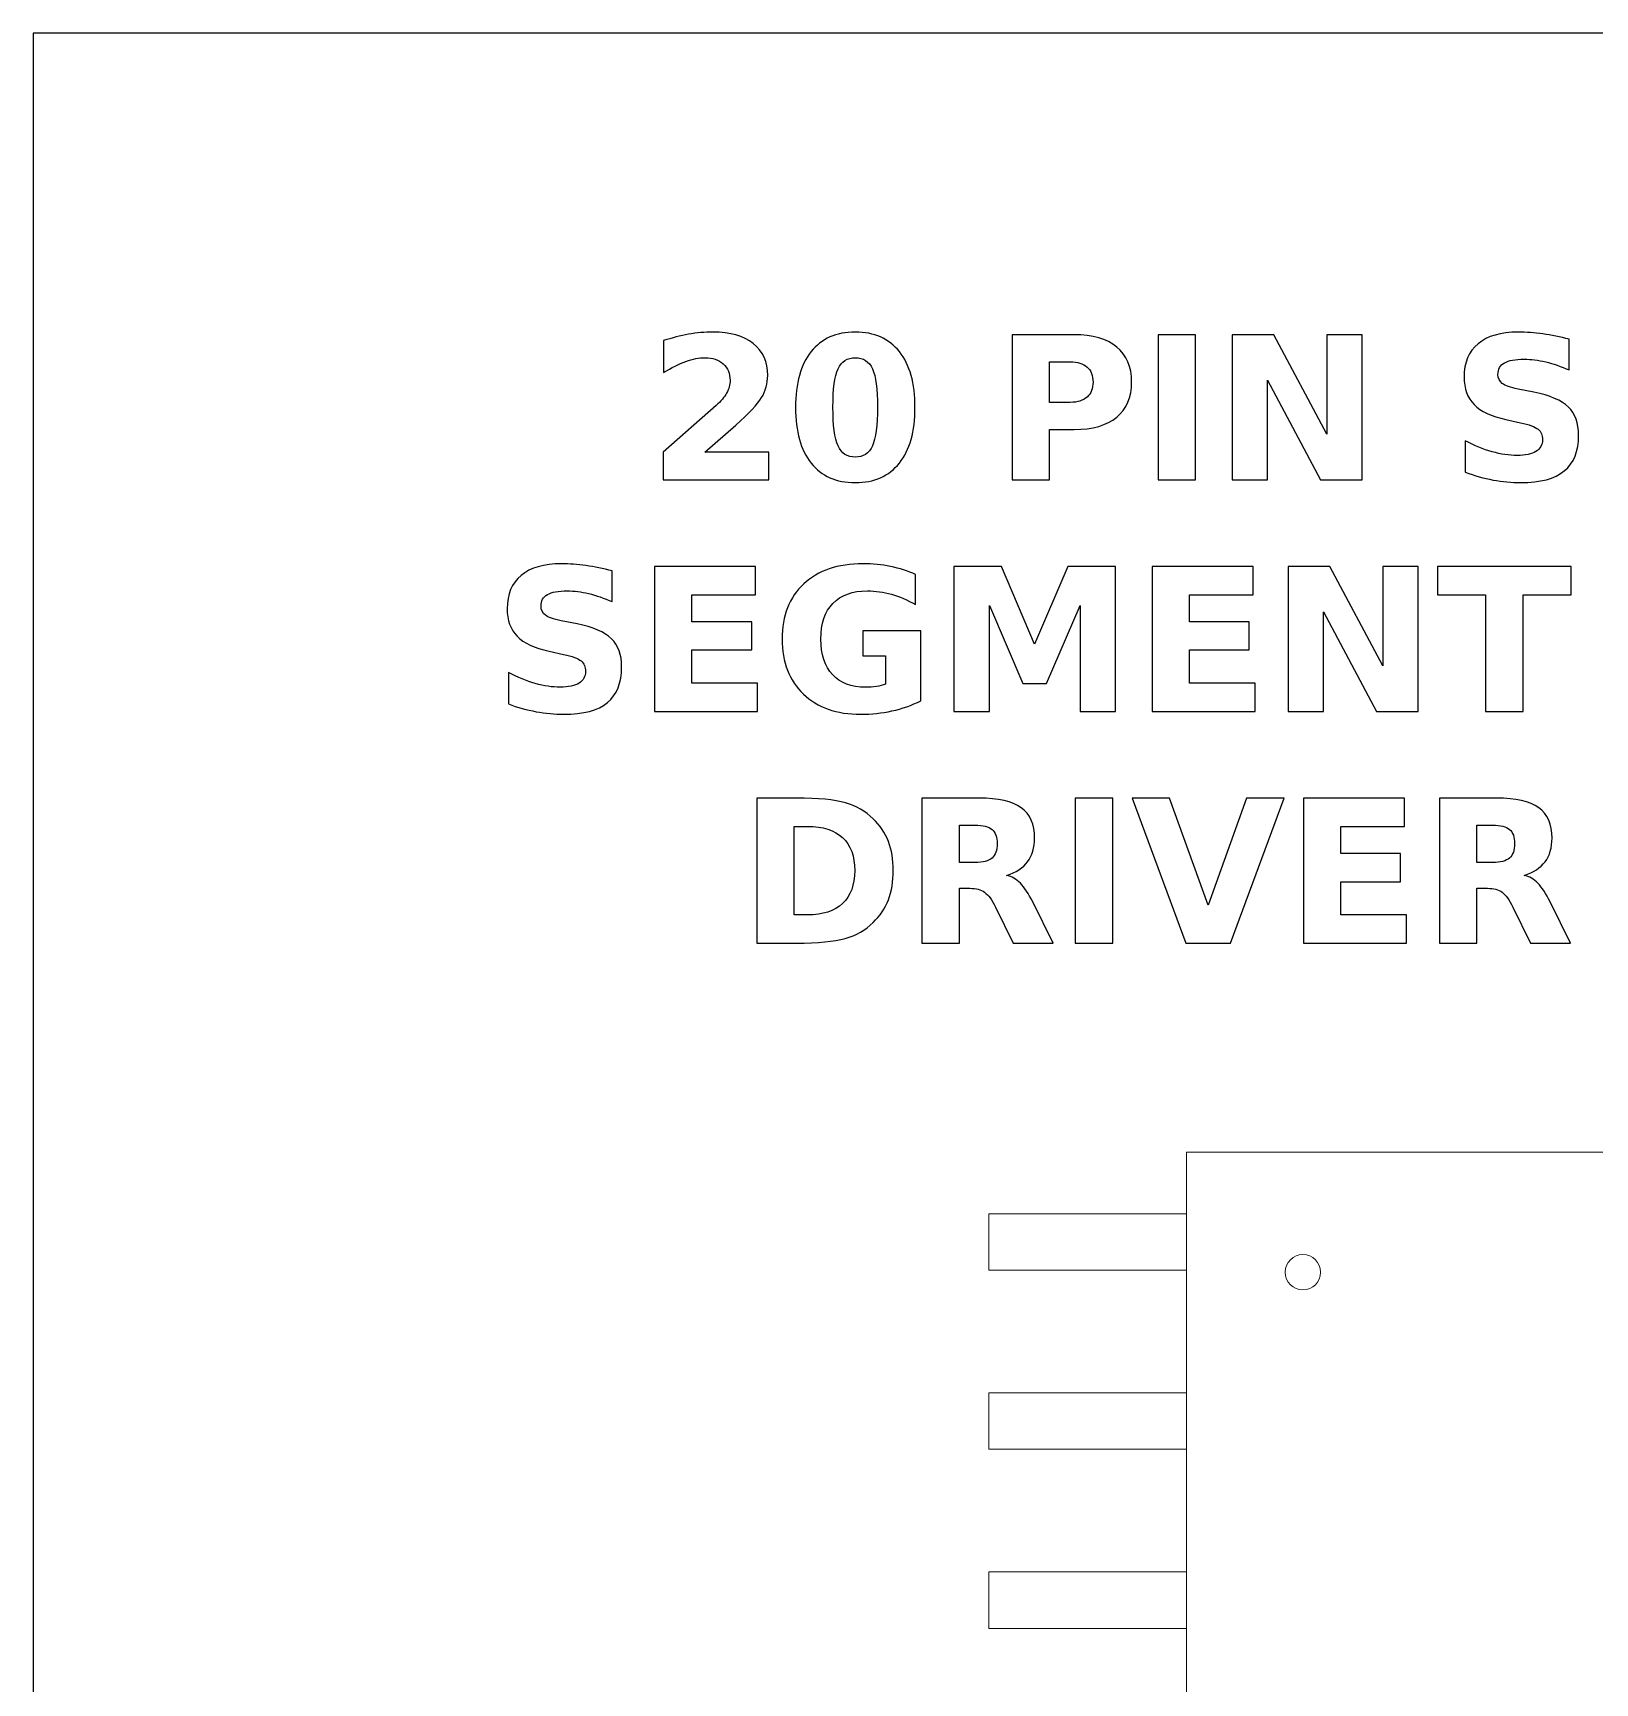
# Model space of a CAD drawing. Header units: centimetres. Extents: x -11.7 to -9.3, y -16.05 to -13.65.
# Drawn here: x -11.7 to -10.593, y -14.82 to -13.65 of the extents above; entities that cross this region are included whole.
import ezdxf

# ---------------------------------------------------------------- set-up
doc = ezdxf.new("R2010")
doc.units = ezdxf.units.CM
doc.header["$MEASUREMENT"] = 0
doc.layers.add('Layer 1', color=7, linetype='Continuous')

msp = doc.modelspace()

# ---------------------------------------------------------------- linework, layer by layer
at = {"layer": 'Layer 1', "color": 7}
msp.add_lwpolyline([(-11.7, -16.05), (-9.3, -16.05), (-9.3, -13.65), (-11.7, -13.65), (-11.7, -16.05)], close=True, dxfattribs=at)
at = {"layer": 'Layer 1', "color": 7, "lineweight": 9}
for points in [[(-10.88251, -15.71355), (-10.11751, -15.71355), (-10.11751, -14.44355), (-10.88251, -14.44355), (-10.88251, -15.71355)], [(-11.02251, -14.52705), (-10.88251, -14.52705), (-10.88251, -14.48705), (-11.02251, -14.48705), (-11.02251, -14.52705)], [(-11.02251, -14.65405), (-10.88251, -14.65405), (-10.88251, -14.61405), (-11.02251, -14.61405), (-11.02251, -14.65405)], [(-11.02251, -14.78105), (-10.88251, -14.78105), (-10.88251, -14.74105), (-11.02251, -14.74105), (-11.02251, -14.78105)]]:
    msp.add_lwpolyline(points, close=True, dxfattribs=at)
msp.add_ellipse((-10.80001, -14.52855), major_axis=(0, 0.0125), ratio=1, dxfattribs=at)
at = {"layer": 'Layer 1', "color": 250}
for points, knots in [([(-11.22389, -13.94727), (-11.22389, -13.94727), (-11.17861, -13.94727), (-11.17861, -13.94727), (-11.17861, -13.94727), (-11.17861, -13.94727), (-11.17861, -13.96677), (-11.17861, -13.96677), (-11.17861, -13.96677), (-11.17861, -13.96677), (-11.25338, -13.96677), (-11.25338, -13.96677), (-11.25338, -13.96677), (-11.25338, -13.96677), (-11.25338, -13.94727), (-11.25338, -13.94727), (-11.25338, -13.94727), (-11.25338, -13.94727), (-11.21582, -13.91414), (-11.21582, -13.91414), (-11.21582, -13.91414), (-11.21246, -13.9111), (-11.20999, -13.90814), (-11.20839, -13.90525), (-11.20839, -13.90525), (-11.20677, -13.90235), (-11.20597, -13.89934), (-11.20597, -13.89621), (-11.20597, -13.89621), (-11.20597, -13.89139), (-11.20759, -13.88751), (-11.21083, -13.88457), (-11.21083, -13.88457), (-11.21406, -13.88163), (-11.21836, -13.88018), (-11.22375, -13.88018), (-11.22375, -13.88018), (-11.22788, -13.88018), (-11.2324, -13.88107), (-11.23732, -13.88283), (-11.23732, -13.88283), (-11.24223, -13.8846), (-11.2475, -13.88723), (-11.2531, -13.89071), (-11.2531, -13.89071), (-11.2531, -13.89071), (-11.2531, -13.86811), (-11.2531, -13.86811), (-11.2531, -13.86811), (-11.24712, -13.86614), (-11.24122, -13.86463), (-11.23539, -13.8636), (-11.23539, -13.8636), (-11.22955, -13.86256), (-11.22384, -13.86204), (-11.21822, -13.86204), (-11.21822, -13.86204), (-11.20592, -13.86204), (-11.19635, -13.86475), (-11.18953, -13.87018), (-11.18953, -13.87018), (-11.18271, -13.87559), (-11.1793, -13.88314), (-11.1793, -13.89285), (-11.1793, -13.89285), (-11.1793, -13.89845), (-11.18075, -13.90367), (-11.18365, -13.90852), (-11.18365, -13.90852), (-11.18654, -13.91336), (-11.19263, -13.91985), (-11.2019, -13.92799), (-11.2019, -13.92799), (-11.2019, -13.92799), (-11.22389, -13.94727), (-11.22389, -13.94727)], [0, 0, 0, 0, 0.0526316, 0.0526316, 0.0526316, 0.0526316, 0.1052632, 0.1052632, 0.1052632, 0.1052632, 0.1578947, 0.1578947, 0.1578947, 0.1578947, 0.2105263, 0.2105263, 0.2105263, 0.2105263, 0.2631579, 0.2631579, 0.2631579, 0.2631579, 0.3157895, 0.3157895, 0.3157895, 0.3157895, 0.3684211, 0.3684211, 0.3684211, 0.3684211, 0.4210526, 0.4210526, 0.4210526, 0.4210526, 0.4736842, 0.4736842, 0.4736842, 0.4736842, 0.5263158, 0.5263158, 0.5263158, 0.5263158, 0.5789474, 0.5789474, 0.5789474, 0.5789474, 0.6315789, 0.6315789, 0.6315789, 0.6315789, 0.6842105, 0.6842105, 0.6842105, 0.6842105, 0.7368421, 0.7368421, 0.7368421, 0.7368421, 0.7894737, 0.7894737, 0.7894737, 0.7894737, 0.8421053, 0.8421053, 0.8421053, 0.8421053, 0.8947368, 0.8947368, 0.8947368, 0.8947368, 0.9473684, 0.9473684, 0.9473684, 0.9473684, 1, 1, 1, 1]), ([(-11.07492, -13.91543), (-11.07492, -13.93248), (-11.07859, -13.94563), (-11.08595, -13.95489), (-11.08595, -13.95489), (-11.09329, -13.96414), (-11.10373, -13.96877), (-11.11723, -13.96877), (-11.11723, -13.96877), (-11.13078, -13.96877), (-11.14124, -13.96414), (-11.14858, -13.95489), (-11.14858, -13.95489), (-11.15594, -13.94563), (-11.15961, -13.93248), (-11.15961, -13.91543), (-11.15961, -13.91543), (-11.15961, -13.89836), (-11.15594, -13.88518), (-11.14858, -13.87592), (-11.14858, -13.87592), (-11.14124, -13.86668), (-11.13078, -13.86204), (-11.11723, -13.86204), (-11.11723, -13.86204), (-11.10373, -13.86204), (-11.09329, -13.86668), (-11.08595, -13.87592), (-11.08595, -13.87592), (-11.07859, -13.88518), (-11.07492, -13.89836), (-11.07492, -13.91543)], [0, 0, 0, 0, 0.125, 0.125, 0.125, 0.125, 0.25, 0.25, 0.25, 0.25, 0.375, 0.375, 0.375, 0.375, 0.5, 0.5, 0.5, 0.5, 0.625, 0.625, 0.625, 0.625, 0.75, 0.75, 0.75, 0.75, 0.875, 0.875, 0.875, 0.875, 1, 1, 1, 1]), ([(-11.00608, -13.8639), (-11.00608, -13.8639), (-10.96206, -13.8639), (-10.96206, -13.8639), (-10.96206, -13.8639), (-10.94896, -13.8639), (-10.93891, -13.86682), (-10.9319, -13.87263), (-10.9319, -13.87263), (-10.9249, -13.87844), (-10.92139, -13.88671), (-10.92139, -13.89746), (-10.92139, -13.89746), (-10.92139, -13.90823), (-10.9249, -13.91653), (-10.9319, -13.92234), (-10.9319, -13.92234), (-10.93891, -13.92815), (-10.94896, -13.93107), (-10.96206, -13.93107), (-10.96206, -13.93107), (-10.96206, -13.93107), (-10.97955, -13.93107), (-10.97955, -13.93107), (-10.97955, -13.93107), (-10.97955, -13.93107), (-10.97955, -13.96677), (-10.97955, -13.96677), (-10.97955, -13.96677), (-10.97955, -13.96677), (-11.00608, -13.96677), (-11.00608, -13.96677), (-11.00608, -13.96677), (-11.00608, -13.96677), (-11.00608, -13.8639), (-11.00608, -13.8639)], [0, 0, 0, 0, 0.1111111, 0.1111111, 0.1111111, 0.1111111, 0.2222222, 0.2222222, 0.2222222, 0.2222222, 0.3333333, 0.3333333, 0.3333333, 0.3333333, 0.4444444, 0.4444444, 0.4444444, 0.4444444, 0.5555556, 0.5555556, 0.5555556, 0.5555556, 0.6666667, 0.6666667, 0.6666667, 0.6666667, 0.7777778, 0.7777778, 0.7777778, 0.7777778, 0.8888889, 0.8888889, 0.8888889, 0.8888889, 1, 1, 1, 1]), ([(-10.90267, -13.8639), (-10.90267, -13.8639), (-10.87614, -13.8639), (-10.87614, -13.8639), (-10.87614, -13.8639), (-10.87614, -13.8639), (-10.87614, -13.96677), (-10.87614, -13.96677), (-10.87614, -13.96677), (-10.87614, -13.96677), (-10.90267, -13.96677), (-10.90267, -13.96677), (-10.90267, -13.96677), (-10.90267, -13.96677), (-10.90267, -13.8639), (-10.90267, -13.8639)], [0, 0, 0, 0, 0.25, 0.25, 0.25, 0.25, 0.5, 0.5, 0.5, 0.5, 0.75, 0.75, 0.75, 0.75, 1, 1, 1, 1]), ([(-10.85018, -13.8639), (-10.85018, -13.8639), (-10.82055, -13.8639), (-10.82055, -13.8639), (-10.82055, -13.8639), (-10.82055, -13.8639), (-10.78313, -13.93446), (-10.78313, -13.93446), (-10.78313, -13.93446), (-10.78313, -13.93446), (-10.78313, -13.8639), (-10.78313, -13.8639), (-10.78313, -13.8639), (-10.78313, -13.8639), (-10.75799, -13.8639), (-10.75799, -13.8639), (-10.75799, -13.8639), (-10.75799, -13.8639), (-10.75799, -13.96677), (-10.75799, -13.96677), (-10.75799, -13.96677), (-10.75799, -13.96677), (-10.78762, -13.96677), (-10.78762, -13.96677), (-10.78762, -13.96677), (-10.78762, -13.96677), (-10.82504, -13.89621), (-10.82504, -13.89621), (-10.82504, -13.89621), (-10.82504, -13.89621), (-10.82504, -13.96677), (-10.82504, -13.96677), (-10.82504, -13.96677), (-10.82504, -13.96677), (-10.85018, -13.96677), (-10.85018, -13.96677), (-10.85018, -13.96677), (-10.85018, -13.96677), (-10.85018, -13.8639), (-10.85018, -13.8639)], [0, 0, 0, 0, 0.1, 0.1, 0.1, 0.1, 0.2, 0.2, 0.2, 0.2, 0.3, 0.3, 0.3, 0.3, 0.4, 0.4, 0.4, 0.4, 0.5, 0.5, 0.5, 0.5, 0.6, 0.6, 0.6, 0.6, 0.7, 0.7, 0.7, 0.7, 0.8, 0.8, 0.8, 0.8, 0.9, 0.9, 0.9, 0.9, 1, 1, 1, 1]), ([(-10.61137, -13.86715), (-10.61137, -13.86715), (-10.61137, -13.8889), (-10.61137, -13.8889), (-10.61137, -13.8889), (-10.61702, -13.88638), (-10.62254, -13.88448), (-10.6279, -13.88319), (-10.6279, -13.88319), (-10.63329, -13.88189), (-10.63837, -13.88126), (-10.64314, -13.88126), (-10.64314, -13.88126), (-10.64947, -13.88126), (-10.65417, -13.88213), (-10.65721, -13.88387), (-10.65721, -13.88387), (-10.66024, -13.88563), (-10.66175, -13.88834), (-10.66175, -13.89201), (-10.66175, -13.89201), (-10.66175, -13.89476), (-10.66074, -13.89692), (-10.65869, -13.89845), (-10.65869, -13.89845), (-10.65664, -13.89998), (-10.65293, -13.90132), (-10.64754, -13.90242), (-10.64754, -13.90242), (-10.64754, -13.90242), (-10.63625, -13.90468), (-10.63625, -13.90468), (-10.63625, -13.90468), (-10.6248, -13.90699), (-10.61669, -13.91047), (-10.61187, -13.91517), (-10.61187, -13.91517), (-10.60704, -13.91985), (-10.60462, -13.92651), (-10.60462, -13.93514), (-10.60462, -13.93514), (-10.60462, -13.9465), (-10.60798, -13.95494), (-10.61471, -13.96047), (-10.61471, -13.96047), (-10.62144, -13.96599), (-10.63171, -13.96877), (-10.64554, -13.96877), (-10.64554, -13.96877), (-10.65208, -13.96877), (-10.65862, -13.96816), (-10.66518, -13.96691), (-10.66518, -13.96691), (-10.67174, -13.96566), (-10.67833, -13.96383), (-10.68489, -13.96141), (-10.68489, -13.96141), (-10.68489, -13.96141), (-10.68489, -13.93902), (-10.68489, -13.93902), (-10.68489, -13.93902), (-10.67833, -13.9425), (-10.67198, -13.94513), (-10.66584, -13.9469), (-10.66584, -13.9469), (-10.6597, -13.94866), (-10.6538, -13.94955), (-10.64811, -13.94955), (-10.64811, -13.94955), (-10.64232, -13.94955), (-10.63788, -13.94859), (-10.6348, -13.94666), (-10.6348, -13.94666), (-10.63171, -13.94473), (-10.63019, -13.94198), (-10.63019, -13.93838), (-10.63019, -13.93838), (-10.63019, -13.93518), (-10.63122, -13.93269), (-10.63331, -13.93095), (-10.63331, -13.93095), (-10.63541, -13.92921), (-10.63957, -13.92764), (-10.64583, -13.92627), (-10.64583, -13.92627), (-10.64583, -13.92627), (-10.6561, -13.92399), (-10.6561, -13.92399), (-10.6561, -13.92399), (-10.66638, -13.92178), (-10.67391, -13.91828), (-10.67866, -13.91345), (-10.67866, -13.91345), (-10.68341, -13.90863), (-10.68578, -13.90212), (-10.68578, -13.89396), (-10.68578, -13.89396), (-10.68578, -13.8837), (-10.68247, -13.87582), (-10.67586, -13.87032), (-10.67586, -13.87032), (-10.66925, -13.86479), (-10.65975, -13.86204), (-10.64733, -13.86204), (-10.64733, -13.86204), (-10.64169, -13.86204), (-10.63588, -13.86247), (-10.6299, -13.86331), (-10.6299, -13.86331), (-10.62393, -13.86416), (-10.61775, -13.86543), (-10.61137, -13.86715)], [0, 0, 0, 0, 0.0357143, 0.0357143, 0.0357143, 0.0357143, 0.0714286, 0.0714286, 0.0714286, 0.0714286, 0.1071429, 0.1071429, 0.1071429, 0.1071429, 0.1428571, 0.1428571, 0.1428571, 0.1428571, 0.1785714, 0.1785714, 0.1785714, 0.1785714, 0.2142857, 0.2142857, 0.2142857, 0.2142857, 0.25, 0.25, 0.25, 0.25, 0.2857143, 0.2857143, 0.2857143, 0.2857143, 0.3214286, 0.3214286, 0.3214286, 0.3214286, 0.3571429, 0.3571429, 0.3571429, 0.3571429, 0.3928571, 0.3928571, 0.3928571, 0.3928571, 0.4285714, 0.4285714, 0.4285714, 0.4285714, 0.4642857, 0.4642857, 0.4642857, 0.4642857, 0.5, 0.5, 0.5, 0.5, 0.5357143, 0.5357143, 0.5357143, 0.5357143, 0.5714286, 0.5714286, 0.5714286, 0.5714286, 0.6071429, 0.6071429, 0.6071429, 0.6071429, 0.6428571, 0.6428571, 0.6428571, 0.6428571, 0.6785714, 0.6785714, 0.6785714, 0.6785714, 0.7142857, 0.7142857, 0.7142857, 0.7142857, 0.75, 0.75, 0.75, 0.75, 0.7857143, 0.7857143, 0.7857143, 0.7857143, 0.8214286, 0.8214286, 0.8214286, 0.8214286, 0.8571429, 0.8571429, 0.8571429, 0.8571429, 0.8928571, 0.8928571, 0.8928571, 0.8928571, 0.9285714, 0.9285714, 0.9285714, 0.9285714, 0.9642857, 0.9642857, 0.9642857, 0.9642857, 1, 1, 1, 1]), ([(-11.10145, -13.91524), (-11.10145, -13.90238), (-11.10265, -13.89332), (-11.10507, -13.88805), (-11.10507, -13.88805), (-11.10747, -13.88281), (-11.11154, -13.88018), (-11.11723, -13.88018), (-11.11723, -13.88018), (-11.12292, -13.88018), (-11.12699, -13.88281), (-11.12944, -13.88805), (-11.12944, -13.88805), (-11.13186, -13.89332), (-11.13308, -13.90238), (-11.13308, -13.91524), (-11.13308, -13.91524), (-11.13308, -13.92822), (-11.13186, -13.9374), (-11.12944, -13.94271), (-11.12944, -13.94271), (-11.12699, -13.94805), (-11.12292, -13.95071), (-11.11723, -13.95071), (-11.11723, -13.95071), (-11.11159, -13.95071), (-11.10754, -13.94805), (-11.10509, -13.94271), (-11.10509, -13.94271), (-11.10267, -13.9374), (-11.10145, -13.92822), (-11.10145, -13.91524)], [0, 0, 0, 0, 0.125, 0.125, 0.125, 0.125, 0.25, 0.25, 0.25, 0.25, 0.375, 0.375, 0.375, 0.375, 0.5, 0.5, 0.5, 0.5, 0.625, 0.625, 0.625, 0.625, 0.75, 0.75, 0.75, 0.75, 0.875, 0.875, 0.875, 0.875, 1, 1, 1, 1]), ([(-10.97955, -13.88312), (-10.97955, -13.88312), (-10.97955, -13.91185), (-10.97955, -13.91185), (-10.97955, -13.91185), (-10.97955, -13.91185), (-10.96488, -13.91185), (-10.96488, -13.91185), (-10.96488, -13.91185), (-10.95973, -13.91185), (-10.95575, -13.91061), (-10.95295, -13.90809), (-10.95295, -13.90809), (-10.95015, -13.9056), (-10.94874, -13.90205), (-10.94874, -13.89746), (-10.94874, -13.89746), (-10.94874, -13.89285), (-10.95015, -13.88932), (-10.95295, -13.88683), (-10.95295, -13.88683), (-10.95575, -13.88436), (-10.95973, -13.88312), (-10.96488, -13.88312), (-10.96488, -13.88312), (-10.96488, -13.88312), (-10.97955, -13.88312), (-10.97955, -13.88312)], [0, 0, 0, 0, 0.1428571, 0.1428571, 0.1428571, 0.1428571, 0.2857143, 0.2857143, 0.2857143, 0.2857143, 0.4285714, 0.4285714, 0.4285714, 0.4285714, 0.5714286, 0.5714286, 0.5714286, 0.5714286, 0.7142857, 0.7142857, 0.7142857, 0.7142857, 0.8571429, 0.8571429, 0.8571429, 0.8571429, 1, 1, 1, 1]), ([(-11.28957, -14.0314), (-11.28957, -14.0314), (-11.28957, -14.05315), (-11.28957, -14.05315), (-11.28957, -14.05315), (-11.29522, -14.05063), (-11.30074, -14.04873), (-11.3061, -14.04744), (-11.3061, -14.04744), (-11.31149, -14.04614), (-11.31657, -14.04551), (-11.32134, -14.04551), (-11.32134, -14.04551), (-11.32767, -14.04551), (-11.33237, -14.04638), (-11.33541, -14.04812), (-11.33541, -14.04812), (-11.33844, -14.04988), (-11.33995, -14.05259), (-11.33995, -14.05626), (-11.33995, -14.05626), (-11.33995, -14.05901), (-11.33894, -14.06117), (-11.33689, -14.0627), (-11.33689, -14.0627), (-11.33484, -14.06423), (-11.33113, -14.06557), (-11.32574, -14.06667), (-11.32574, -14.06667), (-11.32574, -14.06667), (-11.31445, -14.06893), (-11.31445, -14.06893), (-11.31445, -14.06893), (-11.303, -14.07124), (-11.29489, -14.07472), (-11.29007, -14.07942), (-11.29007, -14.07942), (-11.28524, -14.0841), (-11.28282, -14.09076), (-11.28282, -14.09939), (-11.28282, -14.09939), (-11.28282, -14.11075), (-11.28618, -14.11919), (-11.29291, -14.12472), (-11.29291, -14.12472), (-11.29964, -14.13024), (-11.30991, -14.13302), (-11.32374, -14.13302), (-11.32374, -14.13302), (-11.33028, -14.13302), (-11.33682, -14.13241), (-11.34338, -14.13116), (-11.34338, -14.13116), (-11.34994, -14.12991), (-11.35653, -14.12808), (-11.36309, -14.12566), (-11.36309, -14.12566), (-11.36309, -14.12566), (-11.36309, -14.10327), (-11.36309, -14.10327), (-11.36309, -14.10327), (-11.35653, -14.10675), (-11.35018, -14.10938), (-11.34404, -14.11115), (-11.34404, -14.11115), (-11.3379, -14.11291), (-11.332, -14.1138), (-11.32631, -14.1138), (-11.32631, -14.1138), (-11.32052, -14.1138), (-11.31608, -14.11284), (-11.313, -14.11091), (-11.313, -14.11091), (-11.30991, -14.10898), (-11.30839, -14.10623), (-11.30839, -14.10263), (-11.30839, -14.10263), (-11.30839, -14.09943), (-11.30942, -14.09694), (-11.31151, -14.0952), (-11.31151, -14.0952), (-11.31361, -14.09346), (-11.31777, -14.09189), (-11.32403, -14.09052), (-11.32403, -14.09052), (-11.32403, -14.09052), (-11.3343, -14.08824), (-11.3343, -14.08824), (-11.3343, -14.08824), (-11.34458, -14.08603), (-11.35211, -14.08253), (-11.35686, -14.0777), (-11.35686, -14.0777), (-11.36161, -14.07288), (-11.36398, -14.06637), (-11.36398, -14.05821), (-11.36398, -14.05821), (-11.36398, -14.04795), (-11.36067, -14.04007), (-11.35406, -14.03457), (-11.35406, -14.03457), (-11.34745, -14.02904), (-11.33795, -14.02629), (-11.32553, -14.02629), (-11.32553, -14.02629), (-11.31989, -14.02629), (-11.31408, -14.02672), (-11.3081, -14.02756), (-11.3081, -14.02756), (-11.30213, -14.02841), (-11.29595, -14.02968), (-11.28957, -14.0314)], [0, 0, 0, 0, 0.0357143, 0.0357143, 0.0357143, 0.0357143, 0.0714286, 0.0714286, 0.0714286, 0.0714286, 0.1071429, 0.1071429, 0.1071429, 0.1071429, 0.1428571, 0.1428571, 0.1428571, 0.1428571, 0.1785714, 0.1785714, 0.1785714, 0.1785714, 0.2142857, 0.2142857, 0.2142857, 0.2142857, 0.25, 0.25, 0.25, 0.25, 0.2857143, 0.2857143, 0.2857143, 0.2857143, 0.3214286, 0.3214286, 0.3214286, 0.3214286, 0.3571429, 0.3571429, 0.3571429, 0.3571429, 0.3928571, 0.3928571, 0.3928571, 0.3928571, 0.4285714, 0.4285714, 0.4285714, 0.4285714, 0.4642857, 0.4642857, 0.4642857, 0.4642857, 0.5, 0.5, 0.5, 0.5, 0.5357143, 0.5357143, 0.5357143, 0.5357143, 0.5714286, 0.5714286, 0.5714286, 0.5714286, 0.6071429, 0.6071429, 0.6071429, 0.6071429, 0.6428571, 0.6428571, 0.6428571, 0.6428571, 0.6785714, 0.6785714, 0.6785714, 0.6785714, 0.7142857, 0.7142857, 0.7142857, 0.7142857, 0.75, 0.75, 0.75, 0.75, 0.7857143, 0.7857143, 0.7857143, 0.7857143, 0.8214286, 0.8214286, 0.8214286, 0.8214286, 0.8571429, 0.8571429, 0.8571429, 0.8571429, 0.8928571, 0.8928571, 0.8928571, 0.8928571, 0.9285714, 0.9285714, 0.9285714, 0.9285714, 0.9642857, 0.9642857, 0.9642857, 0.9642857, 1, 1, 1, 1]), ([(-11.25954, -14.02815), (-11.25954, -14.02815), (-11.18795, -14.02815), (-11.18795, -14.02815), (-11.18795, -14.02815), (-11.18795, -14.02815), (-11.18795, -14.04821), (-11.18795, -14.04821), (-11.18795, -14.04821), (-11.18795, -14.04821), (-11.23301, -14.04821), (-11.23301, -14.04821), (-11.23301, -14.04821), (-11.23301, -14.04821), (-11.23301, -14.06736), (-11.23301, -14.06736), (-11.23301, -14.06736), (-11.23301, -14.06736), (-11.19066, -14.06736), (-11.19066, -14.06736), (-11.19066, -14.06736), (-11.19066, -14.06736), (-11.19066, -14.08742), (-11.19066, -14.08742), (-11.19066, -14.08742), (-11.19066, -14.08742), (-11.23301, -14.08742), (-11.23301, -14.08742), (-11.23301, -14.08742), (-11.23301, -14.08742), (-11.23301, -14.11096), (-11.23301, -14.11096), (-11.23301, -14.11096), (-11.23301, -14.11096), (-11.18645, -14.11096), (-11.18645, -14.11096), (-11.18645, -14.11096), (-11.18645, -14.11096), (-11.18645, -14.13102), (-11.18645, -14.13102), (-11.18645, -14.13102), (-11.18645, -14.13102), (-11.25954, -14.13102), (-11.25954, -14.13102), (-11.25954, -14.13102), (-11.25954, -14.13102), (-11.25954, -14.02815), (-11.25954, -14.02815)], [0, 0, 0, 0, 0.0833333, 0.0833333, 0.0833333, 0.0833333, 0.1666667, 0.1666667, 0.1666667, 0.1666667, 0.25, 0.25, 0.25, 0.25, 0.3333333, 0.3333333, 0.3333333, 0.3333333, 0.4166667, 0.4166667, 0.4166667, 0.4166667, 0.5, 0.5, 0.5, 0.5, 0.5833333, 0.5833333, 0.5833333, 0.5833333, 0.6666667, 0.6666667, 0.6666667, 0.6666667, 0.75, 0.75, 0.75, 0.75, 0.8333333, 0.8333333, 0.8333333, 0.8333333, 0.9166667, 0.9166667, 0.9166667, 0.9166667, 1, 1, 1, 1]), ([(-11.07067, -14.12338), (-11.07728, -14.1266), (-11.08414, -14.129), (-11.09127, -14.13062), (-11.09127, -14.13062), (-11.0984, -14.13222), (-11.10573, -14.13302), (-11.11333, -14.13302), (-11.11333, -14.13302), (-11.13045, -14.13302), (-11.14402, -14.12822), (-11.15404, -14.11865), (-11.15404, -14.11865), (-11.16406, -14.10908), (-11.16907, -14.0961), (-11.16907, -14.07968), (-11.16907, -14.07968), (-11.16907, -14.0631), (-11.16396, -14.05007), (-11.15378, -14.04054), (-11.15378, -14.04054), (-11.14357, -14.03104), (-11.1296, -14.02629), (-11.11187, -14.02629), (-11.11187, -14.02629), (-11.10503, -14.02629), (-11.09847, -14.02693), (-11.09219, -14.02822), (-11.09219, -14.02822), (-11.08593, -14.02951), (-11.08, -14.03142), (-11.07445, -14.03394), (-11.07445, -14.03394), (-11.07445, -14.03394), (-11.07445, -14.05522), (-11.07445, -14.05522), (-11.07445, -14.05522), (-11.08019, -14.05195), (-11.08591, -14.04953), (-11.09158, -14.04793), (-11.09158, -14.04793), (-11.09724, -14.04631), (-11.10293, -14.04551), (-11.10863, -14.04551), (-11.10863, -14.04551), (-11.11921, -14.04551), (-11.12735, -14.04847), (-11.13306, -14.05437), (-11.13306, -14.05437), (-11.13878, -14.06028), (-11.14165, -14.06872), (-11.14165, -14.07968), (-11.14165, -14.07968), (-11.14165, -14.09057), (-11.13889, -14.09899), (-11.13337, -14.10491), (-11.13337, -14.10491), (-11.12786, -14.11084), (-11.12003, -14.1138), (-11.10987, -14.1138), (-11.10987, -14.1138), (-11.10712, -14.1138), (-11.10456, -14.11364), (-11.10218, -14.11329), (-11.10218, -14.11329), (-11.09981, -14.11293), (-11.09769, -14.11239), (-11.09581, -14.11166), (-11.09581, -14.11166), (-11.09581, -14.11166), (-11.09581, -14.09167), (-11.09581, -14.09167), (-11.09581, -14.09167), (-11.09581, -14.09167), (-11.11199, -14.09167), (-11.11199, -14.09167), (-11.11199, -14.09167), (-11.11199, -14.09167), (-11.11199, -14.07389), (-11.11199, -14.07389), (-11.11199, -14.07389), (-11.11199, -14.07389), (-11.07067, -14.07389), (-11.07067, -14.07389), (-11.07067, -14.07389), (-11.07067, -14.07389), (-11.07067, -14.12338), (-11.07067, -14.12338)], [0, 0, 0, 0, 0.0454545, 0.0454545, 0.0454545, 0.0454545, 0.0909091, 0.0909091, 0.0909091, 0.0909091, 0.1363636, 0.1363636, 0.1363636, 0.1363636, 0.1818182, 0.1818182, 0.1818182, 0.1818182, 0.2272727, 0.2272727, 0.2272727, 0.2272727, 0.2727273, 0.2727273, 0.2727273, 0.2727273, 0.3181818, 0.3181818, 0.3181818, 0.3181818, 0.3636364, 0.3636364, 0.3636364, 0.3636364, 0.4090909, 0.4090909, 0.4090909, 0.4090909, 0.4545455, 0.4545455, 0.4545455, 0.4545455, 0.5, 0.5, 0.5, 0.5, 0.5454545, 0.5454545, 0.5454545, 0.5454545, 0.5909091, 0.5909091, 0.5909091, 0.5909091, 0.6363636, 0.6363636, 0.6363636, 0.6363636, 0.6818182, 0.6818182, 0.6818182, 0.6818182, 0.7272727, 0.7272727, 0.7272727, 0.7272727, 0.7727273, 0.7727273, 0.7727273, 0.7727273, 0.8181818, 0.8181818, 0.8181818, 0.8181818, 0.8636364, 0.8636364, 0.8636364, 0.8636364, 0.9090909, 0.9090909, 0.9090909, 0.9090909, 0.9545455, 0.9545455, 0.9545455, 0.9545455, 1, 1, 1, 1]), ([(-11.04731, -14.02815), (-11.04731, -14.02815), (-11.01356, -14.02815), (-11.01356, -14.02815), (-11.01356, -14.02815), (-11.01356, -14.02815), (-10.99011, -14.08321), (-10.99011, -14.08321), (-10.99011, -14.08321), (-10.99011, -14.08321), (-10.96655, -14.02815), (-10.96655, -14.02815), (-10.96655, -14.02815), (-10.96655, -14.02815), (-10.93287, -14.02815), (-10.93287, -14.02815), (-10.93287, -14.02815), (-10.93287, -14.02815), (-10.93287, -14.13102), (-10.93287, -14.13102), (-10.93287, -14.13102), (-10.93287, -14.13102), (-10.95794, -14.13102), (-10.95794, -14.13102), (-10.95794, -14.13102), (-10.95794, -14.13102), (-10.95794, -14.05578), (-10.95794, -14.05578), (-10.95794, -14.05578), (-10.95794, -14.05578), (-10.98165, -14.11124), (-10.98165, -14.11124), (-10.98165, -14.11124), (-10.98165, -14.11124), (-10.99846, -14.11124), (-10.99846, -14.11124), (-10.99846, -14.11124), (-10.99846, -14.11124), (-11.02217, -14.05578), (-11.02217, -14.05578), (-11.02217, -14.05578), (-11.02217, -14.05578), (-11.02217, -14.13102), (-11.02217, -14.13102), (-11.02217, -14.13102), (-11.02217, -14.13102), (-11.04731, -14.13102), (-11.04731, -14.13102), (-11.04731, -14.13102), (-11.04731, -14.13102), (-11.04731, -14.02815), (-11.04731, -14.02815)], [0, 0, 0, 0, 0.0769231, 0.0769231, 0.0769231, 0.0769231, 0.1538462, 0.1538462, 0.1538462, 0.1538462, 0.2307692, 0.2307692, 0.2307692, 0.2307692, 0.3076923, 0.3076923, 0.3076923, 0.3076923, 0.3846154, 0.3846154, 0.3846154, 0.3846154, 0.4615385, 0.4615385, 0.4615385, 0.4615385, 0.5384615, 0.5384615, 0.5384615, 0.5384615, 0.6153846, 0.6153846, 0.6153846, 0.6153846, 0.6923077, 0.6923077, 0.6923077, 0.6923077, 0.7692308, 0.7692308, 0.7692308, 0.7692308, 0.8461538, 0.8461538, 0.8461538, 0.8461538, 0.9230769, 0.9230769, 0.9230769, 0.9230769, 1, 1, 1, 1]), ([(-10.90688, -14.02815), (-10.90688, -14.02815), (-10.83529, -14.02815), (-10.83529, -14.02815), (-10.83529, -14.02815), (-10.83529, -14.02815), (-10.83529, -14.04821), (-10.83529, -14.04821), (-10.83529, -14.04821), (-10.83529, -14.04821), (-10.88035, -14.04821), (-10.88035, -14.04821), (-10.88035, -14.04821), (-10.88035, -14.04821), (-10.88035, -14.06736), (-10.88035, -14.06736), (-10.88035, -14.06736), (-10.88035, -14.06736), (-10.838, -14.06736), (-10.838, -14.06736), (-10.838, -14.06736), (-10.838, -14.06736), (-10.838, -14.08742), (-10.838, -14.08742), (-10.838, -14.08742), (-10.838, -14.08742), (-10.88035, -14.08742), (-10.88035, -14.08742), (-10.88035, -14.08742), (-10.88035, -14.08742), (-10.88035, -14.11096), (-10.88035, -14.11096), (-10.88035, -14.11096), (-10.88035, -14.11096), (-10.83379, -14.11096), (-10.83379, -14.11096), (-10.83379, -14.11096), (-10.83379, -14.11096), (-10.83379, -14.13102), (-10.83379, -14.13102), (-10.83379, -14.13102), (-10.83379, -14.13102), (-10.90688, -14.13102), (-10.90688, -14.13102), (-10.90688, -14.13102), (-10.90688, -14.13102), (-10.90688, -14.02815), (-10.90688, -14.02815)], [0, 0, 0, 0, 0.0833333, 0.0833333, 0.0833333, 0.0833333, 0.1666667, 0.1666667, 0.1666667, 0.1666667, 0.25, 0.25, 0.25, 0.25, 0.3333333, 0.3333333, 0.3333333, 0.3333333, 0.4166667, 0.4166667, 0.4166667, 0.4166667, 0.5, 0.5, 0.5, 0.5, 0.5833333, 0.5833333, 0.5833333, 0.5833333, 0.6666667, 0.6666667, 0.6666667, 0.6666667, 0.75, 0.75, 0.75, 0.75, 0.8333333, 0.8333333, 0.8333333, 0.8333333, 0.9166667, 0.9166667, 0.9166667, 0.9166667, 1, 1, 1, 1]), ([(-10.81048, -14.02815), (-10.81048, -14.02815), (-10.78085, -14.02815), (-10.78085, -14.02815), (-10.78085, -14.02815), (-10.78085, -14.02815), (-10.74343, -14.09871), (-10.74343, -14.09871), (-10.74343, -14.09871), (-10.74343, -14.09871), (-10.74343, -14.02815), (-10.74343, -14.02815), (-10.74343, -14.02815), (-10.74343, -14.02815), (-10.71829, -14.02815), (-10.71829, -14.02815), (-10.71829, -14.02815), (-10.71829, -14.02815), (-10.71829, -14.13102), (-10.71829, -14.13102), (-10.71829, -14.13102), (-10.71829, -14.13102), (-10.74792, -14.13102), (-10.74792, -14.13102), (-10.74792, -14.13102), (-10.74792, -14.13102), (-10.78534, -14.06046), (-10.78534, -14.06046), (-10.78534, -14.06046), (-10.78534, -14.06046), (-10.78534, -14.13102), (-10.78534, -14.13102), (-10.78534, -14.13102), (-10.78534, -14.13102), (-10.81048, -14.13102), (-10.81048, -14.13102), (-10.81048, -14.13102), (-10.81048, -14.13102), (-10.81048, -14.02815), (-10.81048, -14.02815)], [0, 0, 0, 0, 0.1, 0.1, 0.1, 0.1, 0.2, 0.2, 0.2, 0.2, 0.3, 0.3, 0.3, 0.3, 0.4, 0.4, 0.4, 0.4, 0.5, 0.5, 0.5, 0.5, 0.6, 0.6, 0.6, 0.6, 0.7, 0.7, 0.7, 0.7, 0.8, 0.8, 0.8, 0.8, 0.9, 0.9, 0.9, 0.9, 1, 1, 1, 1]), ([(-10.70467, -14.02815), (-10.70467, -14.02815), (-10.60987, -14.02815), (-10.60987, -14.02815), (-10.60987, -14.02815), (-10.60987, -14.02815), (-10.60987, -14.04821), (-10.60987, -14.04821), (-10.60987, -14.04821), (-10.60987, -14.04821), (-10.64397, -14.04821), (-10.64397, -14.04821), (-10.64397, -14.04821), (-10.64397, -14.04821), (-10.64397, -14.13102), (-10.64397, -14.13102), (-10.64397, -14.13102), (-10.64397, -14.13102), (-10.6705, -14.13102), (-10.6705, -14.13102), (-10.6705, -14.13102), (-10.6705, -14.13102), (-10.6705, -14.04821), (-10.6705, -14.04821), (-10.6705, -14.04821), (-10.6705, -14.04821), (-10.70467, -14.04821), (-10.70467, -14.04821), (-10.70467, -14.04821), (-10.70467, -14.04821), (-10.70467, -14.02815), (-10.70467, -14.02815)], [0, 0, 0, 0, 0.125, 0.125, 0.125, 0.125, 0.25, 0.25, 0.25, 0.25, 0.375, 0.375, 0.375, 0.375, 0.5, 0.5, 0.5, 0.5, 0.625, 0.625, 0.625, 0.625, 0.75, 0.75, 0.75, 0.75, 0.875, 0.875, 0.875, 0.875, 1, 1, 1, 1]), ([(-11.18709, -14.1924), (-11.18709, -14.1924), (-11.1591, -14.1924), (-11.1591, -14.1924), (-11.1591, -14.1924), (-11.14349, -14.1924), (-11.13187, -14.19351), (-11.12423, -14.19574), (-11.12423, -14.19574), (-11.11658, -14.19797), (-11.11002, -14.20174), (-11.10454, -14.20708), (-11.10454, -14.20708), (-11.09972, -14.21171), (-11.09615, -14.21707), (-11.09379, -14.22314), (-11.09379, -14.22314), (-11.09147, -14.22918), (-11.09029, -14.23605), (-11.09029, -14.24374), (-11.09029, -14.24374), (-11.09029, -14.2515), (-11.09147, -14.25842), (-11.09379, -14.26451), (-11.09379, -14.26451), (-11.09615, -14.2706), (-11.09972, -14.27596), (-11.10454, -14.28059), (-11.10454, -14.28059), (-11.11007, -14.28593), (-11.11668, -14.2897), (-11.12439, -14.29193), (-11.12439, -14.29193), (-11.13211, -14.29416), (-11.14368, -14.29527), (-11.1591, -14.29527), (-11.1591, -14.29527), (-11.1591, -14.29527), (-11.18709, -14.29527), (-11.18709, -14.29527), (-11.18709, -14.29527), (-11.18709, -14.29527), (-11.18709, -14.1924), (-11.18709, -14.1924)], [0, 0, 0, 0, 0.0909091, 0.0909091, 0.0909091, 0.0909091, 0.1818182, 0.1818182, 0.1818182, 0.1818182, 0.2727273, 0.2727273, 0.2727273, 0.2727273, 0.3636364, 0.3636364, 0.3636364, 0.3636364, 0.4545455, 0.4545455, 0.4545455, 0.4545455, 0.5454545, 0.5454545, 0.5454545, 0.5454545, 0.6363636, 0.6363636, 0.6363636, 0.6363636, 0.7272727, 0.7272727, 0.7272727, 0.7272727, 0.8181818, 0.8181818, 0.8181818, 0.8181818, 0.9090909, 0.9090909, 0.9090909, 0.9090909, 1, 1, 1, 1]), ([(-11.04344, -14.25635), (-11.04344, -14.25635), (-11.04344, -14.29527), (-11.04344, -14.29527), (-11.04344, -14.29527), (-11.04344, -14.29527), (-11.06997, -14.29527), (-11.06997, -14.29527), (-11.06997, -14.29527), (-11.06997, -14.29527), (-11.06997, -14.1924), (-11.06997, -14.1924), (-11.06997, -14.1924), (-11.06997, -14.1924), (-11.02945, -14.1924), (-11.02945, -14.1924), (-11.02945, -14.1924), (-11.0159, -14.1924), (-11.00595, -14.19468), (-10.99965, -14.19922), (-10.99965, -14.19922), (-10.99333, -14.20376), (-10.99017, -14.21096), (-10.99017, -14.22079), (-10.99017, -14.22079), (-10.99017, -14.22758), (-10.99182, -14.23318), (-10.99509, -14.23753), (-10.99509, -14.23753), (-10.99838, -14.24191), (-11.00334, -14.24513), (-11.00995, -14.24718), (-11.00995, -14.24718), (-11.00633, -14.24802), (-11.00306, -14.24988), (-11.00019, -14.2528), (-11.00019, -14.2528), (-10.99732, -14.25571), (-10.99443, -14.26013), (-10.99149, -14.26606), (-10.99149, -14.26606), (-10.99149, -14.26606), (-10.97707, -14.29527), (-10.97707, -14.29527), (-10.97707, -14.29527), (-10.97707, -14.29527), (-11.00534, -14.29527), (-11.00534, -14.29527), (-11.00534, -14.29527), (-11.00534, -14.29527), (-11.01788, -14.26971), (-11.01788, -14.26971), (-11.01788, -14.26971), (-11.02039, -14.26458), (-11.02296, -14.26105), (-11.02557, -14.25917), (-11.02557, -14.25917), (-11.02816, -14.25729), (-11.03161, -14.25635), (-11.03594, -14.25635), (-11.03594, -14.25635), (-11.03594, -14.25635), (-11.04344, -14.25635), (-11.04344, -14.25635)], [0, 0, 0, 0, 0.0625, 0.0625, 0.0625, 0.0625, 0.125, 0.125, 0.125, 0.125, 0.1875, 0.1875, 0.1875, 0.1875, 0.25, 0.25, 0.25, 0.25, 0.3125, 0.3125, 0.3125, 0.3125, 0.375, 0.375, 0.375, 0.375, 0.4375, 0.4375, 0.4375, 0.4375, 0.5, 0.5, 0.5, 0.5, 0.5625, 0.5625, 0.5625, 0.5625, 0.625, 0.625, 0.625, 0.625, 0.6875, 0.6875, 0.6875, 0.6875, 0.75, 0.75, 0.75, 0.75, 0.8125, 0.8125, 0.8125, 0.8125, 0.875, 0.875, 0.875, 0.875, 0.9375, 0.9375, 0.9375, 0.9375, 1, 1, 1, 1]), ([(-10.96132, -14.1924), (-10.96132, -14.1924), (-10.93479, -14.1924), (-10.93479, -14.1924), (-10.93479, -14.1924), (-10.93479, -14.1924), (-10.93479, -14.29527), (-10.93479, -14.29527), (-10.93479, -14.29527), (-10.93479, -14.29527), (-10.96132, -14.29527), (-10.96132, -14.29527), (-10.96132, -14.29527), (-10.96132, -14.29527), (-10.96132, -14.1924), (-10.96132, -14.1924)], [0, 0, 0, 0, 0.25, 0.25, 0.25, 0.25, 0.5, 0.5, 0.5, 0.5, 0.75, 0.75, 0.75, 0.75, 1, 1, 1, 1]), ([(-10.92111, -14.1924), (-10.92111, -14.1924), (-10.89444, -14.1924), (-10.89444, -14.1924), (-10.89444, -14.1924), (-10.89444, -14.1924), (-10.86716, -14.26832), (-10.86716, -14.26832), (-10.86716, -14.26832), (-10.86716, -14.26832), (-10.83995, -14.1924), (-10.83995, -14.1924), (-10.83995, -14.1924), (-10.83995, -14.1924), (-10.81328, -14.1924), (-10.81328, -14.1924), (-10.81328, -14.1924), (-10.81328, -14.1924), (-10.85138, -14.29527), (-10.85138, -14.29527), (-10.85138, -14.29527), (-10.85138, -14.29527), (-10.88301, -14.29527), (-10.88301, -14.29527), (-10.88301, -14.29527), (-10.88301, -14.29527), (-10.92111, -14.1924), (-10.92111, -14.1924)], [0, 0, 0, 0, 0.1428571, 0.1428571, 0.1428571, 0.1428571, 0.2857143, 0.2857143, 0.2857143, 0.2857143, 0.4285714, 0.4285714, 0.4285714, 0.4285714, 0.5714286, 0.5714286, 0.5714286, 0.5714286, 0.7142857, 0.7142857, 0.7142857, 0.7142857, 0.8571429, 0.8571429, 0.8571429, 0.8571429, 1, 1, 1, 1]), ([(-10.79961, -14.1924), (-10.79961, -14.1924), (-10.72802, -14.1924), (-10.72802, -14.1924), (-10.72802, -14.1924), (-10.72802, -14.1924), (-10.72802, -14.21246), (-10.72802, -14.21246), (-10.72802, -14.21246), (-10.72802, -14.21246), (-10.77308, -14.21246), (-10.77308, -14.21246), (-10.77308, -14.21246), (-10.77308, -14.21246), (-10.77308, -14.23161), (-10.77308, -14.23161), (-10.77308, -14.23161), (-10.77308, -14.23161), (-10.73073, -14.23161), (-10.73073, -14.23161), (-10.73073, -14.23161), (-10.73073, -14.23161), (-10.73073, -14.25167), (-10.73073, -14.25167), (-10.73073, -14.25167), (-10.73073, -14.25167), (-10.77308, -14.25167), (-10.77308, -14.25167), (-10.77308, -14.25167), (-10.77308, -14.25167), (-10.77308, -14.27521), (-10.77308, -14.27521), (-10.77308, -14.27521), (-10.77308, -14.27521), (-10.72652, -14.27521), (-10.72652, -14.27521), (-10.72652, -14.27521), (-10.72652, -14.27521), (-10.72652, -14.29527), (-10.72652, -14.29527), (-10.72652, -14.29527), (-10.72652, -14.29527), (-10.79961, -14.29527), (-10.79961, -14.29527), (-10.79961, -14.29527), (-10.79961, -14.29527), (-10.79961, -14.1924), (-10.79961, -14.1924)], [0, 0, 0, 0, 0.0833333, 0.0833333, 0.0833333, 0.0833333, 0.1666667, 0.1666667, 0.1666667, 0.1666667, 0.25, 0.25, 0.25, 0.25, 0.3333333, 0.3333333, 0.3333333, 0.3333333, 0.4166667, 0.4166667, 0.4166667, 0.4166667, 0.5, 0.5, 0.5, 0.5, 0.5833333, 0.5833333, 0.5833333, 0.5833333, 0.6666667, 0.6666667, 0.6666667, 0.6666667, 0.75, 0.75, 0.75, 0.75, 0.8333333, 0.8333333, 0.8333333, 0.8333333, 0.9166667, 0.9166667, 0.9166667, 0.9166667, 1, 1, 1, 1]), ([(-10.67668, -14.25635), (-10.67668, -14.25635), (-10.67668, -14.29527), (-10.67668, -14.29527), (-10.67668, -14.29527), (-10.67668, -14.29527), (-10.70321, -14.29527), (-10.70321, -14.29527), (-10.70321, -14.29527), (-10.70321, -14.29527), (-10.70321, -14.1924), (-10.70321, -14.1924), (-10.70321, -14.1924), (-10.70321, -14.1924), (-10.66269, -14.1924), (-10.66269, -14.1924), (-10.66269, -14.1924), (-10.64914, -14.1924), (-10.63919, -14.19468), (-10.63289, -14.19922), (-10.63289, -14.19922), (-10.62657, -14.20376), (-10.62341, -14.21096), (-10.62341, -14.22079), (-10.62341, -14.22079), (-10.62341, -14.22758), (-10.62506, -14.23318), (-10.62833, -14.23753), (-10.62833, -14.23753), (-10.63162, -14.24191), (-10.63658, -14.24513), (-10.64319, -14.24718), (-10.64319, -14.24718), (-10.63957, -14.24802), (-10.6363, -14.24988), (-10.63343, -14.2528), (-10.63343, -14.2528), (-10.63056, -14.25571), (-10.62767, -14.26013), (-10.62473, -14.26606), (-10.62473, -14.26606), (-10.62473, -14.26606), (-10.61031, -14.29527), (-10.61031, -14.29527), (-10.61031, -14.29527), (-10.61031, -14.29527), (-10.63858, -14.29527), (-10.63858, -14.29527), (-10.63858, -14.29527), (-10.63858, -14.29527), (-10.65112, -14.26971), (-10.65112, -14.26971), (-10.65112, -14.26971), (-10.65363, -14.26458), (-10.6562, -14.26105), (-10.65881, -14.25917), (-10.65881, -14.25917), (-10.6614, -14.25729), (-10.66485, -14.25635), (-10.66918, -14.25635), (-10.66918, -14.25635), (-10.66918, -14.25635), (-10.67668, -14.25635), (-10.67668, -14.25635)], [0, 0, 0, 0, 0.0625, 0.0625, 0.0625, 0.0625, 0.125, 0.125, 0.125, 0.125, 0.1875, 0.1875, 0.1875, 0.1875, 0.25, 0.25, 0.25, 0.25, 0.3125, 0.3125, 0.3125, 0.3125, 0.375, 0.375, 0.375, 0.375, 0.4375, 0.4375, 0.4375, 0.4375, 0.5, 0.5, 0.5, 0.5, 0.5625, 0.5625, 0.5625, 0.5625, 0.625, 0.625, 0.625, 0.625, 0.6875, 0.6875, 0.6875, 0.6875, 0.75, 0.75, 0.75, 0.75, 0.8125, 0.8125, 0.8125, 0.8125, 0.875, 0.875, 0.875, 0.875, 0.9375, 0.9375, 0.9375, 0.9375, 1, 1, 1, 1]), ([(-11.16056, -14.21246), (-11.16056, -14.21246), (-11.16056, -14.27521), (-11.16056, -14.27521), (-11.16056, -14.27521), (-11.16056, -14.27521), (-11.15106, -14.27521), (-11.15106, -14.27521), (-11.15106, -14.27521), (-11.14022, -14.27521), (-11.13194, -14.27253), (-11.12623, -14.26714), (-11.12623, -14.26714), (-11.12051, -14.26178), (-11.11764, -14.25397), (-11.11764, -14.24374), (-11.11764, -14.24374), (-11.11764, -14.23353), (-11.12049, -14.22577), (-11.12618, -14.22046), (-11.12618, -14.22046), (-11.13187, -14.21512), (-11.14017, -14.21246), (-11.15106, -14.21246), (-11.15106, -14.21246), (-11.15106, -14.21246), (-11.16056, -14.21246), (-11.16056, -14.21246)], [0, 0, 0, 0, 0.1428571, 0.1428571, 0.1428571, 0.1428571, 0.2857143, 0.2857143, 0.2857143, 0.2857143, 0.4285714, 0.4285714, 0.4285714, 0.4285714, 0.5714286, 0.5714286, 0.5714286, 0.5714286, 0.7142857, 0.7142857, 0.7142857, 0.7142857, 0.8571429, 0.8571429, 0.8571429, 0.8571429, 1, 1, 1, 1]), ([(-11.03227, -14.23803), (-11.02672, -14.23803), (-11.02272, -14.23699), (-11.02032, -14.23492), (-11.02032, -14.23492), (-11.0179, -14.23285), (-11.0167, -14.22944), (-11.0167, -14.22471), (-11.0167, -14.22471), (-11.0167, -14.22003), (-11.0179, -14.21667), (-11.02032, -14.21465), (-11.02032, -14.21465), (-11.02272, -14.21263), (-11.02672, -14.21162), (-11.03227, -14.21162), (-11.03227, -14.21162), (-11.03227, -14.21162), (-11.04344, -14.21162), (-11.04344, -14.21162), (-11.04344, -14.21162), (-11.04344, -14.21162), (-11.04344, -14.23803), (-11.04344, -14.23803), (-11.04344, -14.23803), (-11.04344, -14.23803), (-11.03227, -14.23803), (-11.03227, -14.23803)], [0, 0, 0, 0, 0.1428571, 0.1428571, 0.1428571, 0.1428571, 0.2857143, 0.2857143, 0.2857143, 0.2857143, 0.4285714, 0.4285714, 0.4285714, 0.4285714, 0.5714286, 0.5714286, 0.5714286, 0.5714286, 0.7142857, 0.7142857, 0.7142857, 0.7142857, 0.8571429, 0.8571429, 0.8571429, 0.8571429, 1, 1, 1, 1]), ([(-10.66551, -14.23803), (-10.65996, -14.23803), (-10.65596, -14.23699), (-10.65356, -14.23492), (-10.65356, -14.23492), (-10.65114, -14.23285), (-10.64994, -14.22944), (-10.64994, -14.22471), (-10.64994, -14.22471), (-10.64994, -14.22003), (-10.65114, -14.21667), (-10.65356, -14.21465), (-10.65356, -14.21465), (-10.65596, -14.21263), (-10.65996, -14.21162), (-10.66551, -14.21162), (-10.66551, -14.21162), (-10.66551, -14.21162), (-10.67668, -14.21162), (-10.67668, -14.21162), (-10.67668, -14.21162), (-10.67668, -14.21162), (-10.67668, -14.23803), (-10.67668, -14.23803), (-10.67668, -14.23803), (-10.67668, -14.23803), (-10.66551, -14.23803), (-10.66551, -14.23803)], [0, 0, 0, 0, 0.1428571, 0.1428571, 0.1428571, 0.1428571, 0.2857143, 0.2857143, 0.2857143, 0.2857143, 0.4285714, 0.4285714, 0.4285714, 0.4285714, 0.5714286, 0.5714286, 0.5714286, 0.5714286, 0.7142857, 0.7142857, 0.7142857, 0.7142857, 0.8571429, 0.8571429, 0.8571429, 0.8571429, 1, 1, 1, 1])]:
    msp.add_open_spline(points, degree=3, knots=knots, dxfattribs=at)

doc.saveas('drawing.dxf')
